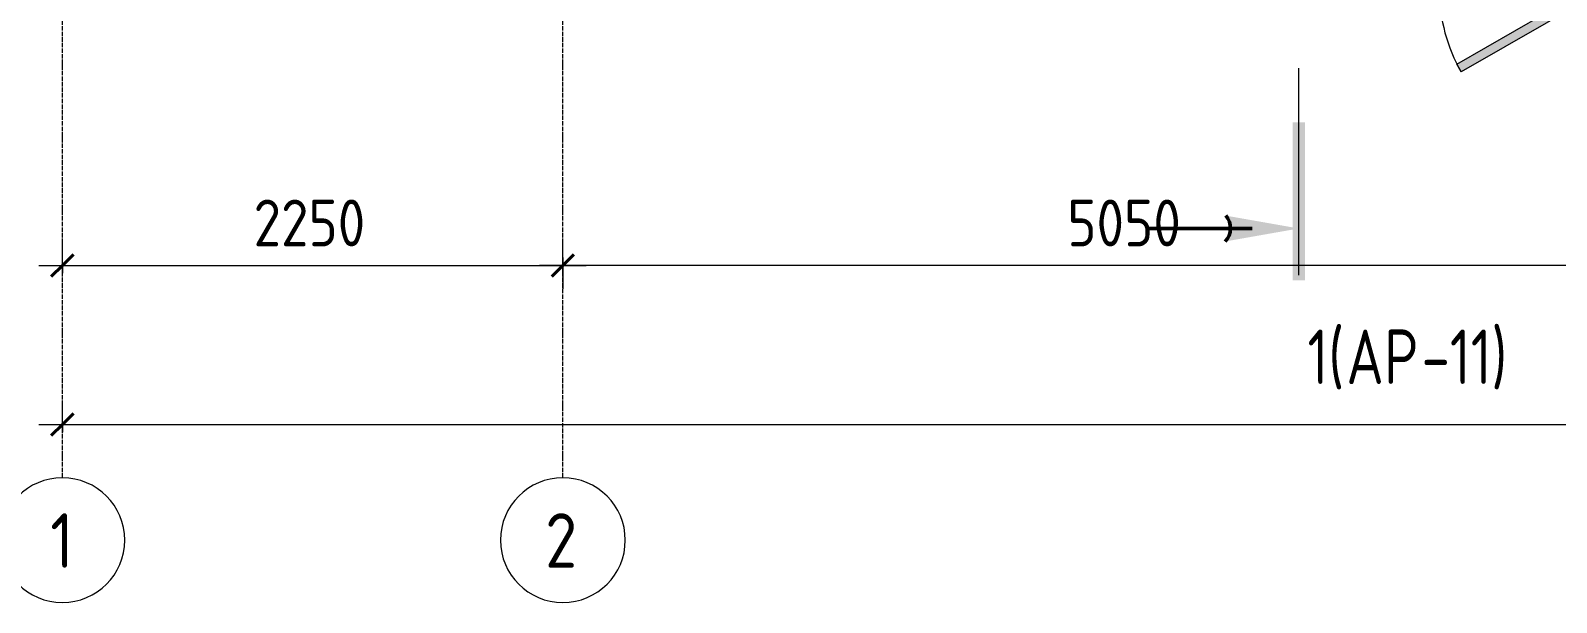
# Model space of a CAD drawing. Header units: millimetres. Extents: x -7275 to 18646, y -1042 to 16393.
# Drawn here: x -3796 to 3049, y -1012 to 1556 of the extents above; entities that cross this region are included whole.
import ezdxf

# ---------------------------------------------------------------- set-up
doc = ezdxf.new("R2010")
doc.units = ezdxf.units.MM
doc.linetypes.add('ADSK_Линия сетки', pattern=[25, 20, -2.5, 0, -2.5])
for name, color, linetype, lineweight in [('A-ANNO-DIMS', 211, 'Continuous', 9), ('A-ANNO-DIMS-70', 211, 'Continuous', 9), ('A-DETL-GENF', 92, 'Continuous', 20), ('A-DOOR', 31, 'Continuous', 9), ('A-DOOR-FRAM', 31, 'Continuous', 35), ('G-ANNO-SYMB', 111, 'Continuous', 9), ('S-GRID', 1, 'Continuous', 9), ('S-GRID-IDEN', 1, 'Continuous', 20)]:
    doc.layers.add(name, color=color, linetype=linetype, lineweight=lineweight)
doc.styles.add('GOST Common_1', font='GOST_Common.ttf', dxfattribs={"width": 0.9, "height": 245})
doc.styles.add('GOST Common_2', font='GOST_Common.ttf', dxfattribs={"width": 0.9, "height": 210})
doc.styles.add('GOST Common_4', font='GOST_Common.ttf', dxfattribs={"width": 0.8, "height": 245})
doc.styles.add('GOST Common_5', font='GOST_Common.ttf', dxfattribs={"width": 0.8, "height": 245})
doc.dimstyles.new('ADSK_Основной_3_5_мм', dxfattribs={"dimscale": 304.8, "dimtxt": 211.200149, "dimasz": 0.324738, "dimexe": 0.344488, "dimexo": 0.344488, "dimgap": 0.068898, "dimtad": 1, "dimdec": 0, "dimrnd": 10, "dimzin": 0, "dimdsep": 46, "dimtxsty": 'GOST Common_2', "dimblk1": 'OBLIQUE', "dimblk2": 'OBLIQUE', "dimsah": 1, "dimcen": 0.09, "dimdle": 0.344488, "dimazin": 0, "dimtfac": 1, "dimtdec": 4, "dimtix": 1, "dimtmove": 0, "dimatfit": 3, "dimfxl": 1, "dimtvp": 1, "dimtolj": 1, "dimtzin": 0, "dimlwd": 20, "dimlwe": 20, "dimarcsym": 2})

# ---------------------------------------------------------------- blocks, each defined once
blk = doc.blocks.new('_Dr__BKN_Дверь_1ст_new - Д-2 2-1544243-План этажа')
at = {"layer": 'A-DETL-GENF', "lineweight": 9}
blk.add_hatch(color=1, dxfattribs=at).paths.add_polyline_path([(-267.2, -396), (365, -31), (345, 3.6), (-287.2, -361.4)])
at = {"layer": 'A-DETL-GENF'}
for p, q in [((-287.2, -361.4), (345, 3.6)), ((345, 3.6), (365, -31)), ((365, -31), (-267.2, -396)), ((-267.2, -396), (-287.2, -361.4))]:
    blk.add_line(p, q, dxfattribs=at)
blk.add_arc((365, -31), 730, 180, 210, dxfattribs=at)
at = {"layer": 'A-DOOR-FRAM'}
for p, q in [((-450, 39), (-410, 39)), ((-420, 9), (-420, -31)), ((-410, 9), (-420, 9)), ((-410, 39), (-410, 9)), ((410, 39), (450, 39)), ((410, 9), (410, 39)), ((420, 9), (410, 9)), ((420, -31), (420, 9)), ((-420, -31), (-450, -31)), ((450, -31), (420, -31))]:
    blk.add_line(p, q, dxfattribs=at)
blk = doc.blocks.new('Ось сетки - Круг_Ø8 мм-684601-План этажа')
at = {"layer": 'S-GRID-IDEN'}
for start, end in [(360, 180), (180, 360)]:
    blk.add_arc((0, 0), 4, start, end, dxfattribs=at)
blk = doc.blocks.new('DIMBLOCK3-План этажа')
at = {"layer": 'A-ANNO-DIMS-70', "lineweight": 20}
for p, q in [((-3652.7, -247.3), (-3652.7, -107.3)), ((13458.4, -247.3), (13458.4, -107.3)), ((-3757.7, -212.3), (13563.4, -212.3)), ((-3652.7, -212.3), (-3652.7, -247.3)), ((13458.4, -212.3), (13458.4, -247.3))]:
    blk.add_line(p, q, dxfattribs=at)
at = {"layer": 'A-ANNO-DIMS-70', "lineweight": 40}
for p, q in [((-3652.7, -212.3), (-3603.2, -162.8)), ((13458.4, -212.3), (13507.9, -162.8)), ((-3652.7, -212.3), (-3702.2, -261.8)), ((13458.4, -212.3), (13408.9, -261.8))]:
    blk.add_line(p, q, dxfattribs=at)
at = {"layer": 'A-ANNO-DIMS-70', "color": 0, "lineweight": 20, "insert": (4630.8, 83.2), "char_height": 210, "width": 652.931, "attachment_point": 1, "line_spacing_factor": 1.022761, "style": 'GOST Common_2'}
blk.add_mtext('17110', dxfattribs=at)
blk = doc.blocks.new('_Oblique')
at = {"color": 0, "linetype": 'ByBlock', "lineweight": -2}
blk.add_line((-0.5, -0.5), (0.5, 0.5), dxfattribs=at)
blk = doc.blocks.new('DIMBLOCK4-План этажа')
at = {"layer": 'A-ANNO-DIMS-70', "lineweight": 20}
for p, q in [((-3652.7, 466.9), (-3652.7, 606.9)), ((-1407.7, 466.9), (-1407.7, 606.9)), ((-3757.7, 501.9), (-1302.7, 501.9)), ((-3652.7, 501.9), (-3652.7, 466.9)), ((-1407.7, 501.9), (-1407.7, 466.9))]:
    blk.add_line(p, q, dxfattribs=at)
at = {"layer": 'A-ANNO-DIMS-70', "lineweight": 40}
for p, q in [((-3652.7, 501.9), (-3603.2, 551.4)), ((-1407.7, 501.9), (-1358.2, 551.4)), ((-3652.7, 501.9), (-3702.2, 452.4)), ((-1407.7, 501.9), (-1457.2, 452.4))]:
    blk.add_line(p, q, dxfattribs=at)
at = {"layer": 'A-ANNO-DIMS-70', "color": 0, "lineweight": 20, "insert": (-2795.1, 797.3), "char_height": 210, "width": 635.748, "attachment_point": 1, "line_spacing_factor": 1.022761, "style": 'GOST Common_2'}
blk.add_mtext('2250', dxfattribs=at)
blk = doc.blocks.new('Разрез - Номер узла и лист спереди-1042398-План этажа')
at = {"layer": 'G-ANNO-SYMB'}
blk.add_hatch(color=256, dxfattribs=at).paths.add_polyline_path([(9.798, 0.404), (9.798, -0.394), (-0.333, -0.394), (-0.333, 0.404)])
h = blk.add_hatch(color=256, dxfattribs=at)
edge = h.paths.add_edge_path()
edge.add_line((2.169, -4.712), (3, 0))
edge.add_line((3, 0), (3.824, -4.675))
edge.add_arc((3.018, -5.617), 1.241, 49.44185, 133.14197)
at = {"layer": 'G-ANNO-SYMB', "lineweight": 50}
blk.add_line((3, -3), (3, -9.663), dxfattribs=at)
blk.add_arc((3.018, -5.617), 1.241, 49.44185, 133.14197, dxfattribs=at)
blk = doc.blocks.new('DIMBLOCK9-План этажа')
at = {"layer": 'A-ANNO-DIMS-70', "lineweight": 40}
for p, q in [((-1407.7, 501.9), (-1358.2, 551.4)), ((3647.1, 501.9), (3696.6, 551.4)), ((-1407.7, 501.9), (-1457.2, 452.4)), ((3647.1, 501.9), (3597.6, 452.4))]:
    blk.add_line(p, q, dxfattribs=at)
at = {"layer": 'A-ANNO-DIMS-70', "lineweight": 20}
for p, q in [((3647.1, 501.9), (-1512.7, 501.9)), ((-1407.7, 536.9), (-1407.7, 396.9)), ((-1407.7, 501.9), (-1407.7, 536.9)), ((3647.1, 536.9), (3647.1, 396.9)), ((3647.1, 501.9), (3647.1, 536.9))]:
    blk.add_line(p, q, dxfattribs=at)
at = {"layer": 'A-ANNO-DIMS-70', "color": 0, "lineweight": 20, "insert": (854.8, 797.3), "char_height": 210, "width": 635.748, "attachment_point": 1, "line_spacing_factor": 1.022761, "style": 'GOST Common_2'}
blk.add_mtext('5050', dxfattribs=at)

msp = doc.modelspace()

# ---------------------------------------------------------------- linework, layer by layer
at = {"layer": 'G-ANNO-SYMB', "lineweight": 20}
msp.add_line((1893.6, 457.5), (1893.6, 1386.9), dxfattribs=at)
at = {"layer": 'S-GRID', "linetype": 'ADSK_Линия сетки'}
for p, q in [((-3652.7, -451.8), (-3652.7, 10552.8)), ((-1407.7, -451.8), (-1407.7, 10552.8))]:
    msp.add_line(p, q, dxfattribs=at)

# ---------------------------------------------------------------- block references
at = {"layer": 'A-DOOR'}
msp.add_blockref('_Dr__BKN_Дверь_1ст_new - Д-2 2-1544243-План этажа', (2889.3, 1766.4), dxfattribs=at)
at = {"layer": 'G-ANNO-SYMB', "lineweight": 50, "extrusion": (0, 0, -1), "xscale": 69.99999999999997, "yscale": 69.99999999999997, "zscale": 69.99999999999997, "rotation": 90.00000000000001}
msp.add_blockref('Разрез - Номер узла и лист спереди-1042398-План этажа', (-1893.6, 457.5), dxfattribs=at)
at = {"layer": 'S-GRID-IDEN', "xscale": 69.99999999999997, "yscale": 69.99999999999997, "zscale": 69.99999999999997}
for p in [(-3652.7, -731.8), (-1407.7, -731.8)]:
    msp.add_blockref('Ось сетки - Круг_Ø8 мм-684601-План этажа', p, dxfattribs=at)

# ---------------------------------------------------------------- texts
at = {"layer": 'G-ANNO-SYMB', "char_height": 245, "attachment_point": 1}
for s, insert, width, style in [('1(', (1932.7, 214), 211.004, 'GOST Common_4'), ('АР', (2106.8, 214), 408.54, 'GOST Common_5'), ('-11)', (2443.9, 214), 498.329, 'GOST Common_4')]:
    msp.add_mtext(s, dxfattribs=dict(at, insert=insert, width=width, style=style))
at = {"layer": 'S-GRID-IDEN', "lineweight": 9, "char_height": 245, "attachment_point": 1, "style": 'GOST Common_1'}
for s, insert, width in [('1', (-3707.1, -611), 131.316), ('2', (-1487.3, -611), 191.924)]:
    msp.add_mtext(s, dxfattribs=dict(at, insert=insert, width=width))

# ---------------------------------------------------------------- dimensions: what is measured, and where the dimension line sits
at = {"layer": 'A-ANNO-DIMS', "lineweight": 20}
for base, p1, p2, override, picture, middle in [((-1407.7, 501.9), (-3652.7, 571.9), (-1407.7, 571.9), {"dimpost": '<>', "dimfxl": 2245}, 'DIMBLOCK4-План этажа', (-2530.2, 627.9)), ((-1407.7, 501.9), (3647.1, 431.9), (-1407.7, 431.9), {"dimpost": '<>', "dimfxl": 5054.772738}, 'DIMBLOCK9-План этажа', (1119.7, 627.9)), ((13458.4, -212.3), (-3652.7, -142.3), (13458.4, -142.3), {"dimpost": '<>', "dimfxl": 17111.107341}, 'DIMBLOCK3-План этажа', (4902.9, -86.3))]:
    dim = msp.add_linear_dim(base=base, p1=p1, p2=p2, dimstyle='ADSK_Основной_3_5_мм', override=override, dxfattribs=at)
    dim.commit()
    dim.dimension.update_dxf_attribs({"geometry": picture, "text_midpoint": middle})

doc.saveas('drawing.dxf')
